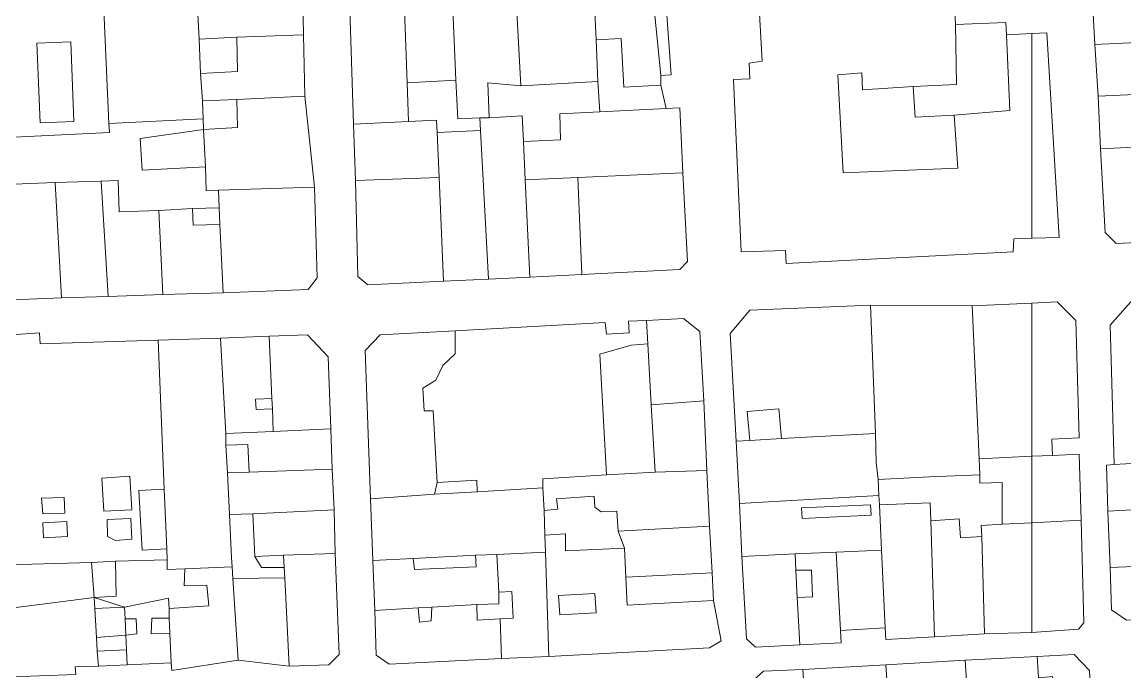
# Model space of a CAD drawing. Header units: inches. Extents: x 1138763 to 1140867, y 1050756 to 1053008.
# Drawn here: x 1139498.6 to 1139711.1, y 1052131 to 1052256.3 of the extents above; entities that cross this region are included whole.
import ezdxf

# ---------------------------------------------------------------- set-up
doc = ezdxf.new("R2010")
doc.units = ezdxf.units.IN
doc.header["$MEASUREMENT"] = 0
doc.layers.add('LimEdif_AM', color=44, linetype='Continuous', lineweight=5)

msp = doc.modelspace()

# ---------------------------------------------------------------- linework, layer by layer
at = {"layer": 'LimEdif_AM'}
for points in [[(1139737.81, 1052253.5), (1139705.31, 1052252), (1139704.31, 1052271.12), (1139707.31, 1052274.87), (1139736.44, 1052276.62), (1139737.81, 1052253.5)], [(1139608.69, 1052263.5), (1139609.19, 1052252.87), (1139609.56, 1052244.87), (1139594.69, 1052244), (1139593.69, 1052263.12), (1139596.44, 1052263.12), (1139596.31, 1052268.87), (1139608.31, 1052269.5), (1139608.69, 1052263.5)], [(1139608.69, 1052263.5), (1139608.31, 1052269.5), (1139621.94, 1052270.25), (1139623.69, 1052246.12), (1139621.69, 1052246), (1139619.81, 1052264.75), (1139615.31, 1052264.12), (1139612.19, 1052263.75), (1139608.69, 1052263.5)], [(1139572.81, 1052244.62), (1139573.06, 1052237.12), (1139562.44, 1052236.62), (1139561.56, 1052264.87), (1139563.94, 1052267.12), (1139571.94, 1052267.5), (1139572.81, 1052244.62)], [(1139571.94, 1052267.5), (1139581.19, 1052268), (1139582.19, 1052245.12), (1139572.81, 1052244.62), (1139571.94, 1052267.5)], [(1139581.19, 1052268), (1139593.44, 1052268.75), (1139593.69, 1052263.12), (1139594.69, 1052244), (1139588.31, 1052244.62), (1139588.56, 1052237.87), (1139586.81, 1052237.87), (1139582.56, 1052237.62), (1139582.19, 1052245.12), (1139581.19, 1052268)], [(1139532.06, 1052265.12), (1139552.56, 1052267), (1139552.81, 1052253.87), (1139539.94, 1052253.37), (1139532.69, 1052253), (1139532.06, 1052265.12)], [(1139515.31, 1052236.75), (1139515.44, 1052235), (1139491.69, 1052233.87), (1139490.31, 1052260.62), (1139492.81, 1052263.75), (1139514.06, 1052264.5), (1139515.31, 1052236.75)], [(1139514.06, 1052264.5), (1139532.06, 1052265.12), (1139532.69, 1052253), (1139532.94, 1052246.37), (1139533.31, 1052241.12), (1139533.44, 1052237.62), (1139515.31, 1052236.75), (1139514.06, 1052264.5)], [(1139608.69, 1052263.5), (1139612.19, 1052263.75), (1139615.31, 1052264.12), (1139619.81, 1052264.75), (1139621.69, 1052246), (1139621.69, 1052244.12), (1139614.56, 1052243.75), (1139614.06, 1052253.12), (1139609.19, 1052252.87), (1139608.69, 1052263.5)], [(1139688.31, 1052253.87), (1139693.19, 1052254.12), (1139693.19, 1052214.62), (1139689.69, 1052214.5), (1139689.56, 1052212), (1139645.81, 1052209.75), (1139645.69, 1052212.25), (1139637.19, 1052212), (1139635.69, 1052245.25), (1139638.81, 1052245.37), (1139638.69, 1052248.37), (1139641.19, 1052248.75), (1139640.44, 1052262.62)], [(1139678.19, 1052261.5), (1139678.44, 1052255.87), (1139678.69, 1052244.25), (1139670.31, 1052243.87), (1139660.56, 1052243.25), (1139660.44, 1052246.5), (1139655.81, 1052246.12), (1139656.81, 1052227.25), (1139678.94, 1052228.12), (1139678.19, 1052238.37), (1139688.94, 1052239.25), (1139688.31, 1052253.87)], [(1139678.44, 1052255.87), (1139688.19, 1052256.25), (1139688.31, 1052253.87), (1139688.94, 1052239.25), (1139678.19, 1052238.37), (1139670.69, 1052238), (1139670.31, 1052243.87), (1139678.69, 1052244.25), (1139678.44, 1052255.87)], [(1139502.06, 1052236.87), (1139508.56, 1052237.12), (1139507.94, 1052252.5), (1139501.44, 1052252.25), (1139502.06, 1052236.87)], [(1139502.06, 1052236.87), (1139501.44, 1052252.25), (1139507.94, 1052252.5), (1139508.56, 1052237.12), (1139502.06, 1052236.87)], [(1139539.94, 1052253.37), (1139540.06, 1052246.75), (1139532.94, 1052246.37), (1139532.69, 1052253), (1139539.94, 1052253.37)], [(1139552.81, 1052253.87), (1139553.06, 1052242), (1139539.94, 1052241.37), (1139533.31, 1052241.12), (1139532.94, 1052246.37), (1139540.06, 1052246.75), (1139539.94, 1052253.37), (1139552.81, 1052253.87)], [(1139609.19, 1052252.87), (1139614.06, 1052253.12), (1139614.56, 1052243.75), (1139621.69, 1052244.12), (1139622.69, 1052239.62), (1139609.94, 1052239), (1139609.56, 1052244.87), (1139609.19, 1052252.87)], [(1139693.19, 1052254.12), (1139696.06, 1052254.25), (1139698.44, 1052214.75), (1139693.19, 1052214.62), (1139693.19, 1052254.12)], [(1139737.81, 1052253.5), (1139738.44, 1052243.5), (1139705.94, 1052242), (1139705.31, 1052252), (1139737.81, 1052253.5)], [(1139678.19, 1052238.37), (1139678.94, 1052228.12), (1139656.81, 1052227.25), (1139655.81, 1052246.12), (1139660.44, 1052246.5), (1139660.56, 1052243.25), (1139670.31, 1052243.87), (1139670.69, 1052238), (1139678.19, 1052238.37)], [(1139582.19, 1052245.12), (1139582.56, 1052237.62), (1139586.81, 1052237.87), (1139586.94, 1052235.37), (1139578.56, 1052235), (1139578.44, 1052237.37), (1139573.06, 1052237.12), (1139572.81, 1052244.62), (1139582.19, 1052245.12)], [(1139609.56, 1052244.87), (1139609.94, 1052239), (1139602.19, 1052238.62), (1139602.31, 1052233.62), (1139595.19, 1052233.25), (1139594.94, 1052238.25), (1139588.56, 1052237.87), (1139588.31, 1052244.62), (1139594.69, 1052244), (1139609.56, 1052244.87)], [(1139553.06, 1052242), (1139554.94, 1052224.5), (1139536.44, 1052223.87), (1139534.06, 1052223.75), (1139533.94, 1052228.37), (1139533.56, 1052235.62), (1139540.06, 1052236), (1139539.94, 1052241.37), (1139553.06, 1052242)], [(1139738.44, 1052243.5), (1139739.06, 1052233.5), (1139727.81, 1052233), (1139719.31, 1052232.5), (1139706.44, 1052231.87), (1139705.94, 1052242), (1139738.44, 1052243.5)], [(1139539.94, 1052241.37), (1139540.06, 1052236), (1139533.56, 1052235.62), (1139533.44, 1052237.62), (1139533.31, 1052241.12), (1139539.94, 1052241.37)], [(1139622.69, 1052239.62), (1139625.31, 1052239.75), (1139625.94, 1052227.25), (1139605.69, 1052226.37), (1139595.56, 1052225.87), (1139595.19, 1052233.25), (1139602.31, 1052233.62), (1139602.19, 1052238.62), (1139609.94, 1052239), (1139622.69, 1052239.62)], [(1139533.44, 1052237.62), (1139533.56, 1052235.62), (1139521.31, 1052233.87), (1139521.69, 1052227.75), (1139533.94, 1052228.37), (1139534.06, 1052223.75), (1139536.44, 1052223.87), (1139536.56, 1052220.5), (1139531.44, 1052220.37), (1139524.94, 1052220), (1139517.31, 1052219.75), (1139517.06, 1052225.75), (1139513.81, 1052225.62), (1139504.94, 1052225.37), (1139492.19, 1052224.87), (1139491.69, 1052233.87), (1139515.44, 1052235), (1139515.31, 1052236.75), (1139533.44, 1052237.62)], [(1139588.56, 1052237.87), (1139594.94, 1052238.25), (1139595.19, 1052233.25), (1139595.56, 1052225.87), (1139596.44, 1052207.12), (1139588.44, 1052206.75), (1139586.94, 1052235.37), (1139586.81, 1052237.87), (1139588.56, 1052237.87)], [(1139533.94, 1052228.37), (1139521.69, 1052227.75), (1139521.31, 1052233.87), (1139533.56, 1052235.62), (1139533.94, 1052228.37)], [(1139573.06, 1052237.12), (1139578.44, 1052237.37), (1139578.56, 1052235), (1139578.94, 1052226.37), (1139562.81, 1052225.75), (1139562.44, 1052236.62), (1139573.06, 1052237.12)], [(1139586.94, 1052235.37), (1139588.44, 1052206.75), (1139579.81, 1052206.37), (1139578.94, 1052226.37), (1139578.56, 1052235), (1139586.94, 1052235.37)], [(1139719.31, 1052232.5), (1139720.19, 1052214.12), (1139709.44, 1052213.62), (1139707.31, 1052215.75), (1139706.44, 1052231.87), (1139719.31, 1052232.5)], [(1139625.94, 1052227.25), (1139626.81, 1052210.12), (1139625.31, 1052208.62), (1139606.44, 1052207.62), (1139605.69, 1052226.37), (1139625.94, 1052227.25)], [(1139504.94, 1052225.37), (1139506.19, 1052203.12), (1139493.56, 1052202.62), (1139491.81, 1052204.12), (1139492.19, 1052224.87), (1139504.94, 1052225.37)], [(1139513.81, 1052225.62), (1139515.19, 1052203.37), (1139506.19, 1052203.12), (1139504.94, 1052225.37), (1139513.81, 1052225.62)], [(1139524.94, 1052220), (1139525.69, 1052203.75), (1139515.19, 1052203.37), (1139513.81, 1052225.62), (1139517.06, 1052225.75), (1139517.31, 1052219.75), (1139524.94, 1052220)], [(1139578.94, 1052226.37), (1139579.81, 1052206.37), (1139565.19, 1052205.62), (1139563.31, 1052207.25), (1139562.81, 1052225.75), (1139578.94, 1052226.37)], [(1139605.69, 1052226.37), (1139606.44, 1052207.62), (1139596.44, 1052207.12), (1139595.56, 1052225.87), (1139605.69, 1052226.37)], [(1139554.94, 1052224.5), (1139555.44, 1052207), (1139553.69, 1052204.75), (1139537.31, 1052204.12), (1139536.69, 1052217.25), (1139536.56, 1052220.5), (1139536.44, 1052223.87), (1139554.94, 1052224.5)], [(1139531.44, 1052220.37), (1139531.56, 1052217.12), (1139536.69, 1052217.25), (1139537.31, 1052204.12), (1139525.69, 1052203.75), (1139524.94, 1052220), (1139531.44, 1052220.37)], [(1139536.56, 1052220.5), (1139536.69, 1052217.25), (1139531.56, 1052217.12), (1139531.44, 1052220.37), (1139536.56, 1052220.5)], [(1139752.81, 1052186.25), (1139752.94, 1052180.62), (1139741.56, 1052180.25), (1139741.81, 1052173.62), (1139742.06, 1052170.37), (1139727.31, 1052168.5), (1139727.06, 1052172), (1139709.06, 1052171), (1139708.31, 1052197.87), (1139713.19, 1052203.37), (1139752.31, 1052205.12), (1139752.81, 1052186.25)], [(1139662.06, 1052201.75), (1139663.06, 1052177), (1139644.94, 1052176), (1139644.44, 1052181.75), (1139638.31, 1052181.25), (1139638.81, 1052175.62), (1139636.19, 1052175.5), (1139635.06, 1052196.25), (1139638.81, 1052200.75), (1139662.06, 1052201.75)], [(1139662.06, 1052201.75), (1139681.69, 1052201.62), (1139683.06, 1052172.12), (1139683.19, 1052169), (1139673.44, 1052168.62), (1139663.56, 1052168.12), (1139663.19, 1052171.37), (1139663.06, 1052177), (1139662.06, 1052201.75)], [(1139681.69, 1052201.62), (1139693.19, 1052202.12), (1139693.19, 1052172.62), (1139683.06, 1052172.12), (1139681.69, 1052201.62)], [(1139693.19, 1052202.12), (1139698.06, 1052202.37), (1139701.69, 1052198.75), (1139702.31, 1052176.12), (1139697.06, 1052175.87), (1139697.19, 1052172.75), (1139693.19, 1052172.62), (1139693.19, 1052202.12)], [(1139582.06, 1052196.75), (1139610.94, 1052198.37), (1139611.19, 1052196.12), (1139615.56, 1052196.37), (1139615.44, 1052198.62), (1139618.94, 1052198.75), (1139619.19, 1052194.25), (1139615.94, 1052194), (1139609.94, 1052192.25), (1139611.19, 1052169), (1139598.94, 1052168.25), (1139598.94, 1052166.5), (1139586.31, 1052165.75), (1139586.19, 1052168), (1139578.56, 1052167.5), (1139577.81, 1052181.37), (1139576.06, 1052181.37), (1139575.81, 1052185.75), (1139578.31, 1052187.25), (1139579.69, 1052190.12), (1139582.06, 1052192.37), (1139582.06, 1052196.75)], [(1139619.19, 1052194.25), (1139618.94, 1052198.75), (1139626.06, 1052199.12), (1139629.19, 1052196.62), (1139629.94, 1052183.25), (1139619.81, 1052182.5), (1139619.19, 1052194.25)], [(1139524.81, 1052195), (1139525.94, 1052166.25), (1139521.06, 1052166), (1139521.69, 1052154.5), (1139526.44, 1052154.75), (1139526.56, 1052152.62), (1139516.56, 1052152.37), (1139511.94, 1052152.12), (1139493.44, 1052151.62), (1139491.56, 1052194.5), (1139492.81, 1052195.75), (1139501.94, 1052196.37), (1139502.06, 1052194.25), (1139524.81, 1052195)], [(1139524.81, 1052195), (1139536.81, 1052195.37), (1139537.81, 1052177), (1139537.81, 1052174.75), (1139538.19, 1052169.37), (1139538.56, 1052161.37), (1139538.94, 1052153), (1139539.06, 1052151.25), (1139529.94, 1052150.87), (1139526.56, 1052150.75), (1139526.56, 1052152.62), (1139526.44, 1052154.75), (1139525.94, 1052166.25), (1139524.81, 1052195)], [(1139536.81, 1052195.37), (1139546.19, 1052195.75), (1139546.69, 1052183.75), (1139543.56, 1052183.62), (1139543.69, 1052181.62), (1139546.81, 1052181.75), (1139546.94, 1052177.37), (1139537.81, 1052177), (1139536.81, 1052195.37)], [(1139546.69, 1052183.75), (1139546.19, 1052195.75), (1139553.56, 1052196), (1139557.56, 1052191.75), (1139558.06, 1052177.87), (1139546.94, 1052177.37), (1139546.81, 1052181.75), (1139546.69, 1052183.75)], [(1139578.56, 1052167.5), (1139578.06, 1052165.25), (1139565.69, 1052164.37), (1139564.69, 1052193), (1139567.56, 1052196), (1139582.06, 1052196.75), (1139582.06, 1052192.37), (1139579.69, 1052190.12), (1139578.31, 1052187.25), (1139575.81, 1052185.75), (1139576.06, 1052181.37), (1139577.81, 1052181.37), (1139578.56, 1052167.5)], [(1139619.81, 1052182.5), (1139620.56, 1052169.5), (1139611.19, 1052169), (1139609.94, 1052192.25), (1139615.94, 1052194), (1139619.19, 1052194.25), (1139619.81, 1052182.5)], [(1139546.81, 1052181.75), (1139543.69, 1052181.62), (1139543.56, 1052183.62), (1139546.69, 1052183.75), (1139546.81, 1052181.75)], [(1139629.94, 1052183.25), (1139630.56, 1052169.87), (1139620.56, 1052169.5), (1139619.81, 1052182.5), (1139629.94, 1052183.25)], [(1139644.94, 1052176), (1139638.81, 1052175.62), (1139638.31, 1052181.25), (1139644.44, 1052181.75), (1139644.94, 1052176)], [(1139558.06, 1052177.87), (1139558.31, 1052170.12), (1139542.31, 1052169.5), (1139542.06, 1052174.87), (1139537.81, 1052174.75), (1139537.81, 1052177), (1139546.94, 1052177.37), (1139558.06, 1052177.87)], [(1139663.06, 1052177), (1139663.19, 1052171.37), (1139663.56, 1052168.12), (1139663.69, 1052165), (1139636.81, 1052163.5), (1139636.19, 1052175.5), (1139638.81, 1052175.62), (1139644.94, 1052176), (1139663.06, 1052177)], [(1139542.31, 1052169.5), (1139538.19, 1052169.37), (1139537.81, 1052174.75), (1139542.06, 1052174.87), (1139542.31, 1052169.5)], [(1139693.19, 1052172.62), (1139693.19, 1052159.75), (1139687.44, 1052159.5), (1139687.44, 1052167.5), (1139683.19, 1052167.37), (1139683.19, 1052169), (1139683.06, 1052172.12), (1139693.19, 1052172.62)], [(1139697.19, 1052172.75), (1139702.31, 1052173), (1139702.69, 1052160.25), (1139693.19, 1052159.75), (1139693.19, 1052172.62), (1139697.19, 1052172.75)], [(1139727.31, 1052168.5), (1139727.44, 1052167), (1139727.69, 1052163.12), (1139707.81, 1052162), (1139707.56, 1052170.87), (1139709.06, 1052171), (1139727.06, 1052172), (1139727.31, 1052168.5)], [(1139558.31, 1052170.12), (1139558.69, 1052162.25), (1139543.06, 1052161.5), (1139538.56, 1052161.37), (1139538.19, 1052169.37), (1139542.31, 1052169.5), (1139558.31, 1052170.12)], [(1139630.56, 1052169.87), (1139631.06, 1052159.12), (1139613.44, 1052158.12), (1139613.19, 1052162), (1139610.19, 1052161.87), (1139608.94, 1052162.75), (1139608.81, 1052164.87), (1139601.56, 1052164.37), (1139601.81, 1052162.37), (1139599.19, 1052162.12), (1139598.94, 1052166.5), (1139598.94, 1052168.25), (1139611.19, 1052169), (1139620.56, 1052169.5), (1139630.56, 1052169.87)], [(1139514.31, 1052162), (1139519.69, 1052162.25), (1139519.31, 1052168.75), (1139513.94, 1052168.37), (1139514.31, 1052162)], [(1139514.31, 1052162), (1139513.94, 1052168.37), (1139519.31, 1052168.75), (1139519.69, 1052162.25), (1139514.31, 1052162)], [(1139586.31, 1052165.75), (1139578.06, 1052165.25), (1139578.56, 1052167.5), (1139586.19, 1052168), (1139586.31, 1052165.75)], [(1139683.19, 1052169), (1139683.19, 1052167.37), (1139687.44, 1052167.5), (1139687.44, 1052159.5), (1139683.44, 1052159.25), (1139683.56, 1052157.12), (1139679.44, 1052156.87), (1139679.19, 1052160.5), (1139673.69, 1052160.12), (1139673.56, 1052163.62), (1139663.81, 1052163.25), (1139663.69, 1052165), (1139663.56, 1052168.12), (1139673.44, 1052168.62), (1139683.19, 1052169)], [(1139526.44, 1052154.75), (1139521.69, 1052154.5), (1139521.06, 1052166), (1139525.94, 1052166.25), (1139526.44, 1052154.75)], [(1139598.94, 1052166.5), (1139599.19, 1052162.12), (1139599.31, 1052157.37), (1139599.44, 1052154.12), (1139590.06, 1052153.62), (1139585.94, 1052153.5), (1139573.94, 1052152.87), (1139566.19, 1052152.5), (1139565.69, 1052164.37), (1139578.06, 1052165.25), (1139586.31, 1052165.75), (1139598.94, 1052166.5)], [(1139502.56, 1052161.5), (1139506.81, 1052161.62), (1139506.69, 1052164.62), (1139502.31, 1052164.5), (1139502.56, 1052161.5)], [(1139502.56, 1052161.5), (1139502.31, 1052164.5), (1139506.69, 1052164.62), (1139506.81, 1052161.62), (1139502.56, 1052161.5)], [(1139613.44, 1052158.12), (1139614.69, 1052154.87), (1139603.31, 1052154.37), (1139603.31, 1052157.62), (1139599.31, 1052157.37), (1139599.19, 1052162.12), (1139601.81, 1052162.37), (1139601.56, 1052164.37), (1139608.81, 1052164.87), (1139608.94, 1052162.75), (1139610.19, 1052161.87), (1139613.19, 1052162), (1139613.44, 1052158.12)], [(1139663.69, 1052165), (1139663.81, 1052163.25), (1139664.19, 1052154.5), (1139655.44, 1052154.12), (1139647.56, 1052153.75), (1139637.31, 1052153.25), (1139636.81, 1052163.5), (1139663.69, 1052165)], [(1139648.94, 1052160.62), (1139662.19, 1052161.25), (1139662.06, 1052163.25), (1139648.81, 1052162.62), (1139648.94, 1052160.62)], [(1139648.94, 1052160.62), (1139648.81, 1052162.62), (1139662.06, 1052163.25), (1139662.19, 1052161.25), (1139648.94, 1052160.62)], [(1139673.69, 1052160.12), (1139674.44, 1052137.75), (1139665.06, 1052137.25), (1139664.94, 1052139.5), (1139664.19, 1052154.5), (1139663.81, 1052163.25), (1139673.56, 1052163.62), (1139673.69, 1052160.12)], [(1139543.06, 1052161.5), (1139543.44, 1052153.25), (1139544.69, 1052151.12), (1139549.06, 1052151.12), (1139549.19, 1052149.12), (1139539.19, 1052149), (1139539.06, 1052151.25), (1139538.94, 1052153), (1139538.56, 1052161.37), (1139543.06, 1052161.5)], [(1139558.69, 1052162.25), (1139558.94, 1052153.87), (1139548.94, 1052153.5), (1139543.44, 1052153.25), (1139543.06, 1052161.5), (1139558.69, 1052162.25)], [(1139727.69, 1052163.12), (1139727.94, 1052159.5), (1139728.44, 1052152), (1139708.31, 1052151.12), (1139707.81, 1052162), (1139727.69, 1052163.12)], [(1139502.69, 1052156.87), (1139507.31, 1052157.12), (1139507.19, 1052160), (1139502.56, 1052159.75), (1139502.69, 1052156.87)], [(1139502.69, 1052156.87), (1139502.56, 1052159.75), (1139507.19, 1052160), (1139507.31, 1052157.12), (1139502.69, 1052156.87)], [(1139516.56, 1052156.37), (1139519.69, 1052156.62), (1139519.56, 1052160.62), (1139514.94, 1052160.37), (1139515.06, 1052157.12), (1139516.56, 1052156.37)], [(1139516.56, 1052156.37), (1139515.06, 1052157.12), (1139514.94, 1052160.37), (1139519.56, 1052160.62), (1139519.69, 1052156.62), (1139516.56, 1052156.37)], [(1139631.06, 1052159.12), (1139631.56, 1052150.12), (1139614.94, 1052149.25), (1139614.69, 1052154.87), (1139613.44, 1052158.12), (1139631.06, 1052159.12)], [(1139683.56, 1052157.12), (1139684.06, 1052138.37), (1139674.44, 1052137.75), (1139673.69, 1052160.12), (1139679.19, 1052160.5), (1139679.44, 1052156.87), (1139683.56, 1052157.12)], [(1139693.19, 1052159.75), (1139693.19, 1052138.62), (1139684.06, 1052138.37), (1139683.56, 1052157.12), (1139683.44, 1052159.25), (1139687.44, 1052159.5), (1139693.19, 1052159.75)], [(1139702.69, 1052160.25), (1139703.19, 1052140.5), (1139702.19, 1052139.25), (1139693.19, 1052138.62), (1139693.19, 1052159.75), (1139702.69, 1052160.25)], [(1139614.69, 1052154.87), (1139614.94, 1052149.25), (1139615.19, 1052143.87), (1139631.81, 1052144.75), (1139633.31, 1052137), (1139631.06, 1052135.62), (1139600.06, 1052134), (1139599.44, 1052154.12), (1139599.31, 1052157.37), (1139603.31, 1052157.62), (1139603.31, 1052154.37), (1139614.69, 1052154.87)], [(1139526.56, 1052152.62), (1139526.56, 1052150.75), (1139529.94, 1052150.87), (1139529.81, 1052147.62), (1139534.19, 1052147.75), (1139534.56, 1052143.75), (1139526.94, 1052143.25), (1139526.81, 1052145.25), (1139518.31, 1052143.5), (1139512.44, 1052145.37), (1139516.69, 1052145.62), (1139516.56, 1052152.37), (1139526.56, 1052152.62)], [(1139548.94, 1052153.5), (1139549.06, 1052151.12), (1139544.69, 1052151.12), (1139543.44, 1052153.25), (1139548.94, 1052153.5)], [(1139558.94, 1052153.87), (1139559.69, 1052134.37), (1139557.69, 1052132.37), (1139550.06, 1052132.12), (1139549.19, 1052149.12), (1139549.06, 1052151.12), (1139548.94, 1052153.5), (1139558.94, 1052153.87)], [(1139590.06, 1052153.62), (1139590.44, 1052146.37), (1139590.44, 1052144.12), (1139586.19, 1052144), (1139577.56, 1052143.5), (1139574.94, 1052143.37), (1139566.56, 1052142.87), (1139566.19, 1052152.5), (1139573.94, 1052152.87), (1139574.19, 1052150.75), (1139586.06, 1052151.25), (1139585.94, 1052153.5), (1139590.06, 1052153.62)], [(1139585.94, 1052153.5), (1139586.06, 1052151.25), (1139574.19, 1052150.75), (1139573.94, 1052152.87), (1139585.94, 1052153.5)], [(1139599.44, 1052154.12), (1139600.06, 1052134), (1139590.94, 1052133.62), (1139590.69, 1052141.25), (1139593.19, 1052141.37), (1139592.94, 1052146.5), (1139590.44, 1052146.37), (1139590.06, 1052153.62), (1139599.44, 1052154.12)], [(1139647.56, 1052153.75), (1139647.69, 1052150.62), (1139647.94, 1052145.37), (1139648.44, 1052136.25), (1139639.94, 1052135.75), (1139638.19, 1052137.37), (1139637.31, 1052153.25), (1139647.56, 1052153.75)], [(1139655.44, 1052154.12), (1139656.31, 1052139), (1139656.44, 1052136.62), (1139648.44, 1052136.25), (1139647.94, 1052145.37), (1139650.94, 1052145.5), (1139650.69, 1052150.62), (1139647.69, 1052150.62), (1139647.56, 1052153.75), (1139655.44, 1052154.12)], [(1139664.19, 1052154.5), (1139664.94, 1052139.5), (1139656.31, 1052139), (1139655.44, 1052154.12), (1139664.19, 1052154.5)], [(1139511.94, 1052152.12), (1139512.44, 1052145.37), (1139493.81, 1052143), (1139493.44, 1052151.62), (1139511.94, 1052152.12)], [(1139516.56, 1052152.37), (1139516.69, 1052145.62), (1139512.44, 1052145.37), (1139511.94, 1052152.12), (1139516.56, 1052152.37)], [(1139539.06, 1052151.25), (1139539.19, 1052149), (1139540.19, 1052133.25), (1139527.44, 1052131.25), (1139527.31, 1052132.75), (1139527.06, 1052138.5), (1139526.94, 1052141.37), (1139526.94, 1052143.25), (1139534.56, 1052143.75), (1139534.19, 1052147.75), (1139529.81, 1052147.62), (1139529.94, 1052150.87), (1139539.06, 1052151.25)], [(1139647.94, 1052145.37), (1139647.69, 1052150.62), (1139650.69, 1052150.62), (1139650.94, 1052145.5), (1139647.94, 1052145.37)], [(1139728.44, 1052152), (1139729.06, 1052141.87), (1139711.44, 1052141), (1139708.56, 1052143), (1139708.31, 1052151.12), (1139728.44, 1052152)], [(1139549.19, 1052149.12), (1139550.06, 1052132.12), (1139540.19, 1052133.25), (1139539.19, 1052149), (1139549.19, 1052149.12)], [(1139631.56, 1052150.12), (1139631.81, 1052144.75), (1139615.19, 1052143.87), (1139614.94, 1052149.25), (1139631.56, 1052150.12)], [(1139590.44, 1052146.37), (1139592.94, 1052146.5), (1139593.19, 1052141.37), (1139590.69, 1052141.25), (1139586.31, 1052141), (1139586.19, 1052144), (1139590.44, 1052144.12), (1139590.44, 1052146.37)], [(1139512.44, 1052145.37), (1139512.56, 1052143.25), (1139512.94, 1052137.62), (1139513.06, 1052135), (1139513.31, 1052132.12), (1139508.81, 1052132), (1139508.94, 1052130.5), (1139494.94, 1052130), (1139493.81, 1052143), (1139512.44, 1052145.37)], [(1139518.31, 1052143.5), (1139512.56, 1052143.25), (1139512.44, 1052145.37), (1139518.31, 1052143.5)], [(1139526.94, 1052143.25), (1139526.94, 1052141.37), (1139523.56, 1052141.37), (1139523.44, 1052138.37), (1139527.06, 1052138.5), (1139527.31, 1052132.75), (1139518.81, 1052132.37), (1139518.69, 1052135.25), (1139518.56, 1052138.12), (1139520.69, 1052138.37), (1139520.56, 1052141.25), (1139518.44, 1052141.25), (1139518.31, 1052143.5), (1139526.81, 1052145.25), (1139526.94, 1052143.25)], [(1139602.19, 1052142), (1139609.19, 1052142.37), (1139608.94, 1052146.12), (1139601.94, 1052145.75), (1139602.19, 1052142)], [(1139602.19, 1052142), (1139601.94, 1052145.75), (1139608.94, 1052146.12), (1139609.19, 1052142.37), (1139602.19, 1052142)], [(1139518.31, 1052143.5), (1139518.44, 1052141.25), (1139518.56, 1052138.12), (1139512.94, 1052137.62), (1139512.56, 1052143.25), (1139518.31, 1052143.5)], [(1139586.19, 1052144), (1139586.31, 1052141), (1139590.69, 1052141.25), (1139590.94, 1052133.62), (1139569.31, 1052132.5), (1139566.81, 1052134.25), (1139566.56, 1052142.87), (1139574.94, 1052143.37), (1139575.19, 1052140.62), (1139577.44, 1052140.87), (1139577.56, 1052143.5), (1139586.19, 1052144)], [(1139577.56, 1052143.5), (1139577.44, 1052140.87), (1139575.19, 1052140.62), (1139574.94, 1052143.37), (1139577.56, 1052143.5)], [(1139518.56, 1052138.12), (1139518.44, 1052141.25), (1139520.56, 1052141.25), (1139520.69, 1052138.37), (1139518.56, 1052138.12)], [(1139527.06, 1052138.5), (1139523.44, 1052138.37), (1139523.56, 1052141.37), (1139526.94, 1052141.37), (1139527.06, 1052138.5)], [(1139518.56, 1052138.12), (1139518.69, 1052135.25), (1139513.06, 1052135), (1139512.94, 1052137.62), (1139518.56, 1052138.12)], [(1139518.69, 1052135.25), (1139518.81, 1052132.37), (1139513.31, 1052132.12), (1139513.06, 1052135), (1139518.69, 1052135.25)], [(1139680.31, 1052133.25), (1139694.19, 1052134), (1139694.44, 1052129.87), (1139692.81, 1052123.62), (1139693.19, 1052113.12), (1139681.56, 1052112.62), (1139682.19, 1052123.25), (1139680.56, 1052129.25), (1139680.31, 1052133.25)], [(1139694.44, 1052129.87), (1139694.19, 1052134), (1139701.31, 1052134.37), (1139704.31, 1052131.25), (1139705.06, 1052115), (1139703.31, 1052113.62), (1139695.44, 1052113.25), (1139694.81, 1052123.62), (1139697.69, 1052123.75), (1139697.19, 1052130.12), (1139694.44, 1052129.87)], [(1139649.31, 1052128), (1139647.19, 1052127.87), (1139647.19, 1052121.75), (1139649.69, 1052121.75), (1139650.44, 1052111), (1139642.94, 1052110.75), (1139640.06, 1052112.87), (1139638.94, 1052128.87), (1139641.44, 1052131.12), (1139649.06, 1052131.5), (1139649.31, 1052128)], [(1139649.06, 1052131.5), (1139665.06, 1052132.37), (1139665.31, 1052128.5), (1139663.31, 1052128.37), (1139663.31, 1052122.25), (1139665.69, 1052122.25), (1139666.31, 1052111.87), (1139650.44, 1052111), (1139649.69, 1052121.75), (1139652.06, 1052121.75), (1139651.69, 1052128.12), (1139649.31, 1052128), (1139649.06, 1052131.5)], [(1139665.06, 1052132.37), (1139680.31, 1052133.25), (1139680.56, 1052129.25), (1139678.69, 1052129.12), (1139679.06, 1052123), (1139682.19, 1052123.25), (1139681.56, 1052112.62), (1139666.31, 1052111.87), (1139665.69, 1052122.25), (1139668.19, 1052122.25), (1139667.81, 1052128.62), (1139665.31, 1052128.5), (1139665.06, 1052132.37)]]:
    msp.add_lwpolyline(points, dxfattribs=at)

doc.saveas('drawing.dxf')
